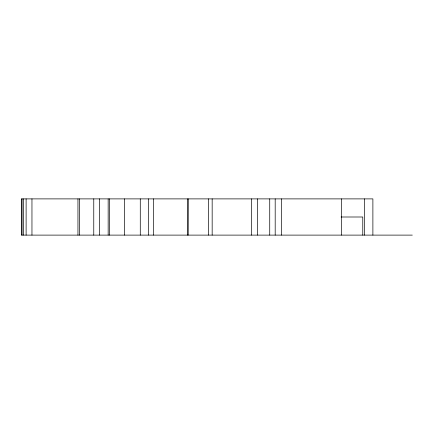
<?xml version="1.0" encoding="UTF-8"?>
<svg xmlns="http://www.w3.org/2000/svg" width="434" height="434" viewBox="0 0 434 434"><rect width="100%" height="100%" fill="white"/><g stroke="black" fill="none" stroke-linecap="round" stroke-linejoin="round"><path stroke-width="0.65" d="M21.705 198.891L372.887 198.891L372.887 235.109M341.091 217L362.775 217L362.775 235.109M21.705 235.109L412.3 235.109M364.359 198.891L364.359 235.109M341.39 198.891L341.39 235.109M281.476 198.891L281.476 235.109M275.189 198.891L275.189 235.109M269.731 198.891L269.731 235.109M257.384 198.891L257.384 235.109M251.677 198.891L251.677 235.109M212.166 198.891L212.166 235.109M208.369 198.891L208.369 235.109M188.003 198.891L188.003 235.109M187.944 198.891L187.879 235.109M153.614 198.891L153.614 235.109M148.602 198.891L148.602 235.109M140.28 198.891L140.28 235.109M124.487 198.891L124.487 235.109M109.612 198.891L109.612 235.109M108.158 198.891L108.158 235.109M99.446 198.891L99.446 235.109M93.766 198.891L93.766 235.109M79.612 198.891L79.612 235.109M77.952 198.891L77.952 235.109M31.959 198.891L31.959 235.109M26.116 198.891L26.116 235.109M23.393 198.891L23.393 235.109M22.009 198.891L22.009 235.109M21.743 198.891L21.743 235.109"/></g></svg>
